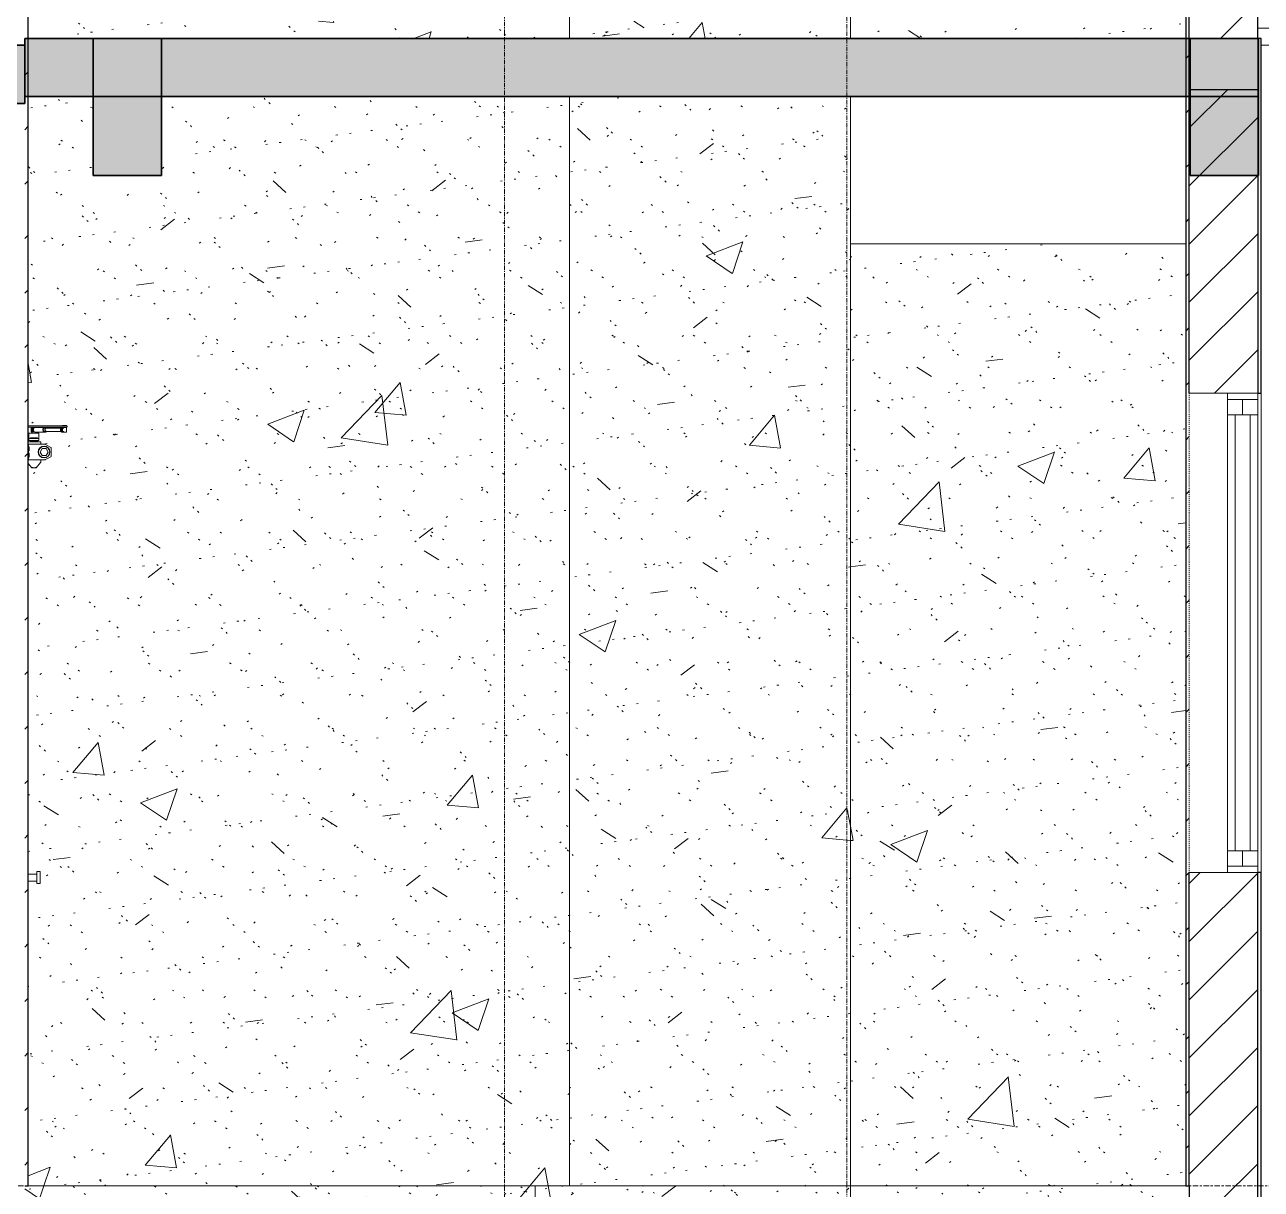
# Model space of a CAD drawing. Header units: millimetres. Extents: x 1240 to 198004, y -7796 to 35300.
# Drawn here: x 169364 to 172974, y 15790 to 19190 of the extents above; entities that cross this region are included whole.
import ezdxf

# ---------------------------------------------------------------- set-up
doc = ezdxf.new("R2010")
doc.units = ezdxf.units.MM
for name, pattern in [('1 NÉT CALL OUT', [6, 3, -3]), ('Centre', [31.75, 6.35, -4.7625, 15.875, -4.7625]), ('Grid Line', [22.225, 12.7, -3.175, 3.175, -3.175])]:
    doc.linetypes.add(name, pattern=pattern)
for name, color, linetype, lineweight in [('0-2', 50, 'Continuous', 5), ('A-DOOR', 31, 'Continuous', 9), ('A-FLOR', 192, 'Continuous', 9), ('A-FLOR-1', 10, 'Continuous', 35), ('A-FLOR-LEVL-2', 51, 'Centre', 9), ('A-FLOR-PATT-1', 7, 'Continuous', 9), ('A-GLAZ', 151, 'Continuous', 9), ('A-GLAZ-3', 7, '1 NÉT CALL OUT', 9), ('A-GLAZ-4', 55, '1 NÉT CALL OUT', 9), ('A-GLAZ-5', 151, 'Continuous', 18), ('A-WALL-1', 113, 'Continuous', 25), ('A-WALL-PATT-4', 111, 'Continuous', 9), ('I-WALL', 2, 'Continuous', 9), ('I-WALL-2', 2, 'Continuous', 25), ('S-BEAM-1', 12, 'Continuous', 5), ('S-BEAM-2', 10, 'Continuous', 35), ('S-BEAM-3', 7, 'Continuous', 9), ('S-GRID-1', 1, 'Grid Line', 9)]:
    doc.layers.add(name, color=color, linetype=linetype, lineweight=lineweight)
pattern_1 = [(45, (196301.1, 0), (-84.8528, 84.8528), [])]
pattern_2 = [(50, (196301.1, 0), (1093.104, -95.634), [114.3, -1257.3]), (355, (196301.1, 0), (-211.457, 1146.34), [91.44, -1005.84]), (100.451, (196392.2, -8), (881.656, 1050.7), [97.14, -1068.54]), (46.184, (196301.1, 304.8), (1626.475, -252.257), [171.45, -1885.95]), (96.636, (196436.6, 283.8), (1424.416, 1484.565), [145.71, -1602.81]), (351.184, (196301.1, 304.8), (1424.43, 1484.55), [137.16, -1508.76]), (21, (196453.5, 228.6), (909.686, -613.59), [114.3, -1257.3]), (326, (196453.5, 228.6), (370.812, 1105.13), [91.44, -1005.84]), (71.451, (196529.3, 177.5), (1280.503, 491.528), [97.14, -1068.54]), (37.5, (196301.1, 0), (18.5313, 507.3303), [50.292, -943.356, 50.292, -970.788, -1009.65]), (37.5, (196301.1, 0), (18.5313, 507.3303), [-2014.728, 50.292, -959.358]), (7.5, (196301.1, 0), (400.918, 601.084), [50.292, -531.876, 50.292, -920.496, -384.81]), (7.5, (196301.1, 0), (400.918, 601.084), [-1552.956, 50.292, -334.518]), (327.5, (195961.25, 0), (813.545, -34.3737), [50.292, -330.708, 50.292, -1138.428, -1577.34]), (327.5, (195961.25, 0), (813.545, -34.3737), [-1569.72, 50.292, -1527.048]), (317.5, (195808.85, 0), (888.775, 152.56), [50.292, -445.008, 50.292, -739.14, -1120.14]), (317.5, (195808.85, 0), (888.775, 152.56), [-1284.732, 50.292, -1069.848])]
pattern_3 = [(37.5, (196301.1, 0), (-4.79953, 146.8239), [5.029, -110.795, 5.029, -124.511, -123.825]), (37.5, (196301.1, 0), (-4.79953, 146.8239), [-245.364, 5.029, -118.796]), (7.5, (196301.1, 0), (134.8574, 215.0472), [5.029, -57.455, 5.029, -99.365, -40.005]), (7.5, (196301.1, 0), (134.8574, 215.0472), [-166.878, 5.029, -34.976]), (327.5, (196207.37, 0), (237.29776, 0.4316), [5.029, -33.071, 5.029, -132.131, -179.07]), (327.5, (196207.37, 0), (237.29776, 0.4316), [-175.26, 5.029, -174.041]), (317.5, (196207.37, 0), (229.067, 66.8792), [5.029, -14.021, 5.029, -84.887, -102.87]), (317.5, (196207.37, 0), (229.067, 66.8792), [-108.966, 5.029, -97.841])]
pattern_4 = [(45, (196301.1, 0), (-79.5495, 79.5495), [])]

# ---------------------------------------------------------------- blocks, each defined once
blk = doc.blocks.new('NCV_TKTC_KET CAU_rvt-2-TKCS_MẶT ĐỨNG NỘI KHU 2')
at = {"layer": 'A-FLOR-PATT-1'}
for points in [[(-26099.9, 18980), (-23335.3, 18980), (-23335.3, 19150), (-26936.9, 19150), (-26936.9, 18980), (-26739.6, 18980)], [(-26936.9, 18960), (-26936.9, 19130), (-45737.4, 19130), (-45737.4, 18960), (-27379.4, 18960)]]:
    blk.add_hatch(color=256, dxfattribs=at).paths.add_polyline_path(points)
at = {"layer": 'S-BEAM-1'}
for points in [[(-26737.4, 18750), (-26537.4, 18750), (-26537.4, 19150), (-26737.4, 19150), (-26737.4, 18956)], [(-23535.3, 18750), (-23335.3, 18750), (-23335.3, 19150), (-23535.3, 19150)]]:
    blk.add_hatch(color=256, dxfattribs=at).paths.add_polyline_path(points)
at = {"layer": 'A-FLOR-1'}
for p, q in [((-23335.3, 19150), (-26936.9, 19150)), ((-26936.9, 19150), (-26936.9, 18980)), ((-23335.3, 18980), (-23335.3, 19150)), ((-26936.9, 19130), (-45737.4, 19130)), ((-26936.9, 18960), (-26936.9, 19130)), ((-45737.4, 18960), (-26936.9, 18960)), ((-26936.9, 18980), (-23335.3, 18980))]:
    blk.add_line(p, q, dxfattribs=at)
at = {"layer": 'S-BEAM-2'}
for p, q in [((-26537.4, 19150), (-26737.4, 19150)), ((-26737.4, 19150), (-26737.4, 18750)), ((-26537.4, 18750), (-26537.4, 19150)), ((-23335.3, 19150), (-23535.3, 19150)), ((-23535.3, 19150), (-23535.3, 18750)), ((-23335.3, 18750), (-23335.3, 19150)), ((-26737.4, 18750), (-26537.4, 18750)), ((-23535.3, 18750), (-23335.3, 18750))]:
    blk.add_line(p, q, dxfattribs=at)
at = {"layer": 'S-BEAM-3'}
blk.add_line((-24526.9, 18550), (-23547.4, 18550), dxfattribs=at)
blk = doc.blocks.new('1_FAMILY RVT - W01-WxH 1400x6000-587637-TKCS_MẶT ĐỨNG NỘI KHU 2')
at = {"layer": 'A-GLAZ'}
for p, q in [((-23426.3, 9977.9), (-23426.3, 11250.9)), ((-23337.4, 11250.9), (-23337.4, 9977.9))]:
    blk.add_line(p, q, dxfattribs=at)
at = {"layer": 'A-GLAZ-4'}
for p, q in [((-23537.4, 11314.4), (-23537.4, 9914.4)), ((-23337.4, 9914.4), (-23337.4, 11314.4))]:
    blk.add_line(p, q, dxfattribs=at)
at = {"layer": 'A-GLAZ-5'}
for p, q in [((-23337.4, 11314.4), (-23537.4, 11314.4)), ((-23426.3, 11314.4), (-23426.3, 11250.9)), ((-23337.4, 11314.4), (-23337.4, 11250.9)), ((-23426.3, 11295.4), (-23337.4, 11295.4)), ((-23381.8, 11250.9), (-23381.8, 11295.4)), ((-23426.3, 11250.9), (-23337.4, 11250.9)), ((-23404, 11250.9), (-23404, 9977.9)), ((-23359.6, 11250.9), (-23359.6, 9977.9)), ((-23426.3, 9914.4), (-23426.3, 9977.9)), ((-23426.3, 9977.9), (-23337.4, 9977.9)), ((-23381.8, 9977.9), (-23381.8, 9933.5)), ((-23337.4, 9914.4), (-23337.4, 9977.9)), ((-23337.4, 9933.5), (-23426.3, 9933.5)), ((-23537.4, 9914.4), (-23337.4, 9914.4))]:
    blk.add_line(p, q, dxfattribs=at)
blk = doc.blocks.new('FD_01 - FD_01-1200x2200mm-V374-TKCS_MẶT ĐỨNG NỘI KHU 2')
at = {"layer": 'A-DOOR'}
for p, q in [((-26926.9, 11218.5), (-26901.6, 11218.5)), ((-26926.9, 11215.5), (-26901.6, 11215.5)), ((-26895.4, 11198), (-26925.4, 11198)), ((-26925.4, 11184.6), (-26925.4, 11192.9)), ((-26915.5, 11198), (-26921.3, 11198)), ((-26918.5, 11214), (-26918.5, 11201)), ((-26916.4, 11214.5), (-26918.4, 11214.5)), ((-26918.4, 11214.5), (-26916.4, 11214.5)), ((-26917.7, 11214), (-26914.3, 11214)), ((-26914.3, 11201), (-26917.7, 11201)), ((-26850.4, 11214.5), (-26916.4, 11214.5)), ((-26916, 11214), (-26916, 11198)), ((-26909, 11198), (-26916, 11198)), ((-26916, 11198), (-26915.8, 11198)), ((-26914.8, 11214), (-26914.8, 11197.7)), ((-26914.4, 11198), (-26914.8, 11198)), ((-26914.8, 11198), (-26909.3, 11198)), ((-26914.3, 11214), (-26912.4, 11214)), ((-26914.3, 11214), (-26914.3, 11201)), ((-26912.4, 11201), (-26914.3, 11201)), ((-26912.6, 11214), (-26913.9, 11214)), ((-26913.9, 11201), (-26912.6, 11201)), ((-26913.8, 11214), (-26912.6, 11214)), ((-26912.6, 11214), (-26912.6, 11201)), ((-26912.6, 11214), (-26908.6, 11214)), ((-26912.6, 11214), (-26912.6, 11201)), ((-26908.6, 11201), (-26912.6, 11201)), ((-26912.4, 11214), (-26910.4, 11214)), ((-26910.4, 11201), (-26912.4, 11201)), ((-26909.3, 11198), (-26906.1, 11198)), ((-26905, 11198), (-26909, 11198)), ((-26906.6, 11198), (-26905.7, 11198)), ((-26906.1, 11198), (-26906.6, 11198)), ((-26906.2, 11197.7), (-26906.2, 11200.7)), ((-26905.4, 11200.5), (-26877.3, 11200.5)), ((-26899.6, 11198), (-26905.4, 11198)), ((-26905.1, 11198), (-26905, 11198)), ((-26905, 11198), (-26905, 11200.7)), ((-26901.6, 11218.5), (-26900.4, 11218.5)), ((-26901.6, 11215.5), (-26900.4, 11215.5)), ((-26900.9, 11218.5), (-26901.5, 11218.5)), ((-26901.5, 11218.5), (-26900.9, 11218.5)), ((-26901.5, 11215.5), (-26900.9, 11215.5)), ((-26900.9, 11215.5), (-26901.5, 11215.5)), ((-26900.4, 11218.5), (-26874.8, 11218.5)), ((-26900.4, 11215.5), (-26874.8, 11215.5)), ((-26895.4, 11192.9), (-26895.4, 11184.6)), ((-26872.6, 11213.5), (-26877.3, 11213.5)), ((-26877.3, 11201.5), (-26872.6, 11201.5)), ((-26874.8, 11218.5), (-26873.8, 11218.5)), ((-26874.8, 11215.5), (-26873.8, 11215.5)), ((-26873.8, 11218.5), (-26823.2, 11218.5)), ((-26873.8, 11215.5), (-26823.2, 11215.5)), ((-26822.6, 11212.5), (-26872.6, 11212.5)), ((-26872.6, 11202.5), (-26822.6, 11202.5)), ((-26850.4, 11214.5), (-26848.4, 11214.5)), ((-26848.4, 11214.5), (-26850.4, 11214.5)), ((-26830.3, 11211.5), (-26828.4, 11211.5)), ((-26830.3, 11203.5), (-26830.3, 11211.5)), ((-26828.4, 11203.5), (-26830.3, 11203.5)), ((-26828.6, 11214.5), (-26827, 11214.5)), ((-26827, 11200.5), (-26828.6, 11200.5)), ((-26828.4, 11211.5), (-26828.1, 11211.5)), ((-26828.1, 11203.5), (-26828.4, 11203.5)), ((-26827.6, 11214.5), (-26827.6, 11200.5)), ((-26827, 11214.5), (-26827.6, 11214.5)), ((-26827.6, 11214.5), (-26819.4, 11214.5)), ((-26827.1, 11220.3), (-26827.1, 11218.5)), ((-26827.1, 11220.3), (-26815.1, 11220.3)), ((-26815.1, 11220.3), (-26827.1, 11220.3)), ((-26827, 11200.5), (-26827, 11214.5)), ((-26819.4, 11200.5), (-26827, 11200.5)), ((-26826.4, 11211.5), (-26826.4, 11209.5)), ((-26826.4, 11207.2), (-26826.4, 11204.8)), ((-26826.1, 11215.5), (-26826.1, 11214.5)), ((-26821.1, 11218.5), (-26823.6, 11218.5)), ((-26823.6, 11218.5), (-26821.1, 11218.5)), ((-26823.6, 11215.5), (-26821.1, 11215.5)), ((-26821.1, 11215.5), (-26823.6, 11215.5)), ((-26823.6, 11215.5), (-26821.1, 11215.5)), ((-26821.1, 11215.5), (-26823.6, 11215.5)), ((-26823.2, 11218.5), (-26821.6, 11218.5)), ((-26821.6, 11218.5), (-26823.2, 11218.5)), ((-26821.6, 11215.5), (-26823.2, 11215.5)), ((-26823.2, 11215.5), (-26821.6, 11215.5)), ((-26822.7, 11218.5), (-26821.1, 11218.5)), ((-26821.1, 11218.5), (-26822.7, 11218.5)), ((-26821.6, 11218.5), (-26813.9, 11218.5)), ((-26821.6, 11215.5), (-26813.9, 11215.5)), ((-26819.4, 11214.5), (-26815.2, 11214.5)), ((-26815.4, 11200.5), (-26819.4, 11200.5)), ((-26816.1, 11214.5), (-26816.1, 11215.5)), ((-26815.1, 11218.5), (-26815.1, 11220.3)), ((-26814.6, 11200.5), (-26814.6, 11214.5)), ((-26813.9, 11218.5), (-26813.9, 11218.5)), ((-26813.9, 11215.5), (-26813.9, 11215.5)), ((-26813.5, 11215.5), (-26813.5, 11218.5)), ((-26926.9, 11172), (-26904.9, 11172)), ((-26923.8, 11165), (-26926.9, 11165)), ((-26925.6, 11123), (-26925.6, 11162)), ((-26925.4, 11176), (-26925.4, 11182)), ((-26925.4, 11182), (-26910.4, 11182)), ((-26910.4, 11176), (-26925.4, 11176)), ((-26925.3, 11165), (-26924.3, 11165)), ((-26924.3, 11165), (-26921.3, 11165)), ((-26921.3, 11165), (-26877.1, 11165)), ((-26920, 11184), (-26917.3, 11184)), ((-26920, 11184), (-26920, 11182)), ((-26920, 11176), (-26920, 11174)), ((-26918.6, 11174), (-26920, 11174)), ((-26918.9, 11174), (-26918.9, 11172)), ((-26918.6, 11174), (-26918.9, 11174)), ((-26918.9, 11174), (-26916.3, 11174)), ((-26912.3, 11174), (-26918.6, 11174)), ((-26917.3, 11174), (-26918.6, 11174)), ((-26917.3, 11184), (-26907.2, 11184)), ((-26917.3, 11184), (-26917.3, 11182)), ((-26917.3, 11176), (-26917.3, 11174)), ((-26912.3, 11174), (-26917.3, 11174)), ((-26916.3, 11174), (-26912.3, 11174)), ((-26912.3, 11174), (-26907.6, 11174)), ((-26907.6, 11174), (-26912.3, 11174)), ((-26907.2, 11174), (-26912.3, 11174)), ((-26910.4, 11182), (-26895.4, 11182)), ((-26895.4, 11176), (-26910.4, 11176)), ((-26907.6, 11174), (-26903.6, 11174)), ((-26903.6, 11174), (-26907.6, 11174)), ((-26907.2, 11184), (-26899.9, 11184)), ((-26907.2, 11184), (-26907.2, 11182)), ((-26907.2, 11176), (-26907.2, 11174)), ((-26903.6, 11174), (-26907.2, 11174)), ((-26904.9, 11172), (-26890.4, 11172)), ((-26899.9, 11174), (-26903.6, 11174)), ((-26902.1, 11174), (-26901.2, 11174)), ((-26900.9, 11174), (-26902.1, 11174)), ((-26901.2, 11174), (-26900.9, 11174)), ((-26900.9, 11172), (-26900.9, 11174)), ((-26899.9, 11184), (-26899.9, 11182)), ((-26899.9, 11176), (-26899.9, 11174)), ((-26895.4, 11182), (-26895.4, 11176)), ((-26890.4, 11172), (-26891.1, 11172)), ((-26890.4, 11165), (-26890.4, 11172)), ((-26876.1, 11164.7), (-26860.6, 11156.1)), ((-26859.6, 11154.3), (-26859.6, 11130.7)), ((-26926.8, 11120), (-26923.7, 11120)), ((-26924.3, 11120), (-26925.3, 11120)), ((-26921.3, 11120), (-26924.3, 11120)), ((-26877.1, 11120), (-26921.3, 11120)), ((-26892.1, 11142.5), (-26886.4, 11152.5)), ((-26886.4, 11132.5), (-26892.1, 11142.5)), ((-26890.4, 11112.4), (-26890.4, 11120)), ((-26886.4, 11152.5), (-26874.8, 11152.5)), ((-26874.8, 11132.5), (-26886.4, 11132.5)), ((-26860.6, 11128.9), (-26876.1, 11120.3)), ((-26874.8, 11152.5), (-26869, 11142.5)), ((-26869, 11142.5), (-26874.8, 11132.5)), ((-26926.9, 11109), (-26916.2, 11096.3)), ((-26915.5, 11097), (-26913.6, 11097)), ((-26913.6, 11097), (-26915.5, 11097)), ((-26906.4, 11096), (-26913.4, 11096)), ((-26913.4, 11096), (-26906.4, 11096)), ((-26906.3, 11097), (-26904.4, 11097)), ((-26904.4, 11097), (-26906.3, 11097)), ((-26903.7, 11096.3), (-26890.7, 11111.7)), ((-26901.9, 9910), (-26926.9, 9910)), ((-26891.9, 9917.5), (-26901.9, 9917.5)), ((-26901.9, 9900), (-26901.9, 9917.5)), ((-26901.9, 9917.5), (-26891.9, 9917.5)), ((-26901.9, 9882.5), (-26901.9, 9900)), ((-26891.9, 9917.5), (-26891.9, 9900)), ((-26891.9, 9900), (-26891.9, 9882.5)), ((-26926.9, 9890), (-26901.9, 9890)), ((-26901.9, 9882.5), (-26891.9, 9882.5)), ((-26901.9, 9882.5), (-26891.9, 9882.5))]:
    blk.add_line(p, q, dxfattribs=at)
at = {"layer": 'A-DOOR', "flags": 128}
for points in [[(-26832.9, 11207.5), (-26832.8, 11208.3), (-26832.6, 11209), (-26832.2, 11209.7), (-26831.7, 11210.4), (-26831, 11211), (-26830.3, 11211.5)], [(-26830.3, 11203.5), (-26831, 11204), (-26831.7, 11204.6), (-26832.2, 11205.3), (-26832.6, 11206), (-26832.8, 11206.7), (-26832.9, 11207.5)], [(-26925.3, 11165), (-26925.4, 11164.9), (-26925.4, 11164.7), (-26925.5, 11164.3), (-26925.5, 11163.9), (-26925.6, 11163.3), (-26925.6, 11162.7), (-26925.6, 11162)], [(-26925.6, 11162), (-26925.6, 11162.7), (-26925.6, 11163.3), (-26925.5, 11163.9), (-26925.5, 11164.3), (-26925.4, 11164.7), (-26925.4, 11164.9)], [(-26925.4, 11120.1), (-26925.4, 11120.3), (-26925.5, 11120.7), (-26925.5, 11121.1), (-26925.6, 11121.7), (-26925.6, 11122.3), (-26925.6, 11123)], [(-26925.6, 11123), (-26925.6, 11122.3), (-26925.6, 11121.7), (-26925.5, 11121.1), (-26925.5, 11120.7), (-26925.4, 11120.3), (-26925.4, 11120.1), (-26925.3, 11120)], [(-26915.5, 11096), (-26915.5, 11096), (-26915.6, 11096), (-26915.6, 11096), (-26915.7, 11096), (-26915.7, 11096), (-26915.7, 11096), (-26915.8, 11096), (-26915.8, 11096), (-26915.8, 11096.1), (-26915.9, 11096.1), (-26915.9, 11096.1), (-26915.9, 11096.1), (-26916, 11096.1), (-26916, 11096.1), (-26916, 11096.2), (-26916.1, 11096.2), (-26916.1, 11096.2), (-26916.1, 11096.2), (-26916.1, 11096.3), (-26916.2, 11096.3), (-26916.2, 11096.3), (-26916.2, 11096.3)], [(-26904.4, 11096), (-26904.4, 11096), (-26904.4, 11096), (-26904.4, 11096), (-26904.4, 11096), (-26904.5, 11096), (-26904.5, 11096), (-26904.6, 11096), (-26904.6, 11096), (-26904.7, 11096), (-26904.8, 11096), (-26904.9, 11096), (-26905, 11096), (-26905.1, 11096), (-26905.2, 11096), (-26905.3, 11096), (-26905.5, 11096), (-26905.6, 11096), (-26905.7, 11096), (-26905.9, 11096), (-26906.1, 11096), (-26906.2, 11096), (-26906.4, 11096), (-26906.6, 11096), (-26906.7, 11096), (-26906.9, 11096), (-26907.1, 11096), (-26907.3, 11096), (-26907.5, 11096), (-26907.7, 11096), (-26907.9, 11096), (-26908.1, 11096), (-26908.3, 11096), (-26908.6, 11096), (-26908.8, 11096), (-26909, 11096), (-26909.2, 11096), (-26909.4, 11096), (-26909.7, 11096), (-26909.9, 11096), (-26910.1, 11096), (-26910.3, 11096), (-26910.5, 11096), (-26910.8, 11096), (-26911, 11096), (-26911.2, 11096), (-26911.4, 11096), (-26911.6, 11096), (-26911.8, 11096), (-26912.1, 11096), (-26912.3, 11096), (-26912.5, 11096), (-26912.7, 11096), (-26912.8, 11096), (-26913, 11096), (-26913.2, 11096), (-26913.4, 11096), (-26913.6, 11096), (-26913.7, 11096), (-26913.9, 11096), (-26914, 11096), (-26914.2, 11096), (-26914.3, 11096), (-26914.5, 11096), (-26914.6, 11096), (-26914.7, 11096), (-26914.8, 11096), (-26914.9, 11096), (-26915, 11096), (-26915.1, 11096), (-26915.2, 11096), (-26915.3, 11096), (-26915.3, 11096), (-26915.4, 11096), (-26915.4, 11096), (-26915.5, 11096), (-26915.5, 11096), (-26915.5, 11096), (-26915.5, 11096)], [(-26915.5, 11096), (-26915.5, 11096), (-26915.5, 11096), (-26915.5, 11096), (-26915.4, 11096), (-26915.4, 11096), (-26915.4, 11096), (-26915.3, 11096), (-26915.2, 11096), (-26915.2, 11096), (-26915.1, 11096), (-26915, 11096), (-26914.9, 11096), (-26914.8, 11096), (-26914.7, 11096), (-26914.5, 11096), (-26914.4, 11096), (-26914.3, 11096), (-26914.1, 11096), (-26914, 11096), (-26913.8, 11096), (-26913.7, 11096), (-26913.5, 11096), (-26913.3, 11096), (-26913.1, 11096), (-26912.9, 11096), (-26912.8, 11096), (-26912.6, 11096), (-26912.4, 11096), (-26912.2, 11096), (-26912, 11096), (-26911.7, 11096), (-26911.5, 11096), (-26911.3, 11096), (-26911.1, 11096), (-26910.9, 11096), (-26910.7, 11096), (-26910.4, 11096), (-26910.2, 11096), (-26910, 11096), (-26909.8, 11096), (-26909.6, 11096), (-26909.3, 11096), (-26909.1, 11096), (-26908.9, 11096), (-26908.7, 11096), (-26908.5, 11096), (-26908.2, 11096), (-26908, 11096), (-26907.8, 11096), (-26907.6, 11096), (-26907.4, 11096), (-26907.2, 11096), (-26907, 11096), (-26906.8, 11096), (-26906.7, 11096), (-26906.5, 11096), (-26906.3, 11096), (-26906.1, 11096), (-26906, 11096), (-26905.8, 11096), (-26905.7, 11096), (-26905.5, 11096), (-26905.4, 11096), (-26905.3, 11096), (-26905.2, 11096), (-26905, 11096), (-26904.9, 11096), (-26904.8, 11096), (-26904.8, 11096), (-26904.7, 11096), (-26904.6, 11096), (-26904.6, 11096), (-26904.5, 11096), (-26904.5, 11096), (-26904.4, 11096), (-26904.4, 11096), (-26904.4, 11096), (-26904.4, 11096)], [(-26903.7, 11096.3), (-26903.7, 11096.3), (-26903.7, 11096.3), (-26903.7, 11096.2), (-26903.8, 11096.2), (-26903.8, 11096.2), (-26903.8, 11096.2), (-26903.9, 11096.2), (-26903.9, 11096.1), (-26903.9, 11096.1), (-26903.9, 11096.1), (-26904, 11096.1), (-26904, 11096.1), (-26904, 11096.1), (-26904.1, 11096), (-26904.1, 11096), (-26904.2, 11096), (-26904.2, 11096), (-26904.2, 11096), (-26904.3, 11096), (-26904.3, 11096), (-26904.3, 11096), (-26904.4, 11096)], [(-26890.4, 11112.4), (-26890.4, 11112.4), (-26890.4, 11112.3), (-26890.4, 11112.3), (-26890.5, 11112.2), (-26890.5, 11112.2), (-26890.5, 11112.1), (-26890.5, 11112.1), (-26890.5, 11112.1), (-26890.5, 11112), (-26890.5, 11112), (-26890.5, 11111.9), (-26890.6, 11111.9), (-26890.6, 11111.9), (-26890.6, 11111.8), (-26890.6, 11111.8), (-26890.7, 11111.7), (-26890.7, 11111.7), (-26890.7, 11111.7)]]:
    blk.add_lwpolyline(points, dxfattribs=at)
at = {"layer": 'A-DOOR'}
for centre, radius, start, end in [((-26880.6, 11142.5), 17, 0, 180), ((-26880.6, 11142.5), 16.5, 0, 180), ((-26880.6, 11142.5), 17, 105, 120), ((-26877.1, 11163), 2, 60.8025, 90), ((-26861.6, 11154.3), 2, 0, 60.8025), ((-26880.6, 11142.5), 17, 180, 0), ((-26880.6, 11142.5), 16.5, 180, 0), ((-26880.6, 11142.5), 17, 240, 255), ((-26877.1, 11122), 2, 270, 299.1975), ((-26861.6, 11130.7), 2, 299.1975, 0)]:
    blk.add_arc(centre, radius, start, end, dxfattribs=at)
for centre, major_axis, ratio, start_param, end_param in [((-26925.4, 11186), (0, 12), 0.000349, 5.323254, 6.283185), ((-26912.7, 11207.5), (0, 2.5), 0.259156, 4.712389, 7.853982), ((-26912.7, 11207.5), (0, 2.5), 0.259156, 1.570796, 4.712389), ((-26912.9, 11207.5), (0, 6.79), 0.259156, 5.224283, 5.992125), ((-26912.9, 11207.5), (0, 6.79), 0.259156, 3.432653, 4.200495), ((-26910.9, 11207.5), (0, 6.79), 0.259156, 5.736177, 5.992125), ((-26910.9, 11207.5), (0, 6.79), 0.259156, 3.432653, 3.688601), ((-26905.4, 11207.5), (0, 7), 0.965835, 6.029595, 6.790365), ((-26905.4, 11207.5), (0, 7), 0.965835, 2.634413, 3.395183), ((-26895.4, 11186), (0, 12), 0.000349, 5.323254, 6.283185), ((-26877.3, 11207.5), (0, 7), 0.965835, 0.261799, 1.570796), ((-26877.3, 11207.5), (0, 7), 0.965835, 1.570796, 3.926991), ((-26877.3, 11207.5), (0, 6), 0.965835, 5.759587, 7.853982), ((-26877.3, 11207.5), (0, 6), 0.965835, 1.570796, 3.665191), ((-26872.6, 11207.5), (0, 6), 0.965835, 5.759587, 7.853982), ((-26872.6, 11207.5), (0, 6), 0.965835, 1.570796, 3.665191), ((-26872.6, 11207.5), (0, 5), 0.965835, 6.021386, 7.853982), ((-26872.6, 11207.5), (0, 5), 0.965835, 1.570796, 3.403392), ((-26877.3, 11207.5), (0, 7), 0.965835, 5.497787, 6.021386), ((-26828.6, 11207.5), (0, 7), 0.259156, 0, 1.570796), ((-26828.6, 11207.5), (0, 7), 0.259156, 1.570796, 3.141593), ((-26829.1, 11207.5), (0, 2.5), 0.259156, 4.712389, 7.853982), ((-26829.1, 11207.5), (0, 2.5), 0.259156, 1.570796, 4.712389), ((-26823.5, 11207.5), (0, 5), 0.965835, 0.65038, 0.880484), ((-26823.5, 11207.5), (0, 5), 0.965835, 2.261108, 2.491212), ((-26826.6, 11207.5), (0, 7), 0.259156, 0, 0.261799), ((-26826.6, 11207.5), (0, 7), 0.259156, 2.879793, 3.141593), ((-26827.2, 11207.5), (0, 2.5), 0.259156, 5.759587, 6.021386), ((-26827.2, 11207.5), (0, 2.5), 0.259156, 5.759587, 6.021386), ((-26827.2, 11207.5), (0, 2.5), 0.259156, 3.403392, 4.45059), ((-26827.2, 11207.5), (0, 2.5), 0.259156, 3.403392, 4.45059), ((-26925.4, 11188), (0, 6), 0.000349, 2.181662, 3.141593), ((-26895.4, 11188), (0, 6), 0.000349, 2.181662, 3.141593)]:
    blk.add_ellipse(centre, major_axis=major_axis, ratio=ratio, start_param=start_param, end_param=end_param, dxfattribs=at)
for points, knots in [([(-26908.6, 11213.6), (-26908.8, 11213.5), (-26909.2, 11213.2), (-26909.6, 11212.8), (-26909.9, 11212.5), (-26910.1, 11212.3), (-26910.3, 11212), (-26910.4, 11211.8), (-26910.5, 11211.7), (-26910.6, 11211.5), (-26910.7, 11211.3), (-26910.8, 11211.1), (-26911, 11210.8), (-26911, 11210.6), (-26911.1, 11210.4), (-26911.2, 11210.3), (-26911.2, 11210), (-26911.3, 11209.8), (-26911.4, 11209.4), (-26911.5, 11209), (-26911.5, 11208.7), (-26911.6, 11208.2), (-26911.6, 11207.8), (-26911.6, 11207.5)], [0, 0, 0, 0, 0.1, 0.2, 0.25, 0.3, 0.35, 0.375, 0.4, 0.425, 0.45, 0.5, 0.55, 0.575, 0.6, 0.625, 0.65, 0.7, 0.75, 0.8, 0.85, 0.9, 1, 1, 1, 1]), ([(-26911.6, 11207.5), (-26911.6, 11207.2), (-26911.6, 11206.8), (-26911.5, 11206.3), (-26911.5, 11206), (-26911.4, 11205.6), (-26911.3, 11205.2), (-26911.2, 11205), (-26911.2, 11204.7), (-26911.1, 11204.6), (-26911, 11204.4), (-26911, 11204.2), (-26910.8, 11203.9), (-26910.7, 11203.7), (-26910.6, 11203.5), (-26910.5, 11203.3), (-26910.4, 11203.2), (-26910.3, 11203), (-26910.1, 11202.7), (-26909.9, 11202.5), (-26909.6, 11202.2), (-26909.2, 11201.8), (-26908.8, 11201.5), (-26908.6, 11201.4)], [0, 0, 0, 0, 0.1, 0.15, 0.2, 0.25, 0.3, 0.35, 0.375, 0.4, 0.425, 0.45, 0.5, 0.55, 0.575, 0.6, 0.625, 0.65, 0.7, 0.75, 0.8, 0.9, 1, 1, 1, 1]), ([(-26924.3, 11154.9), (-26924.3, 11156), (-26924.4, 11157.3), (-26924.6, 11158.4), (-26924.8, 11158.7), (-26924.9, 11158.5), (-26925.1, 11157.9), (-26925.2, 11156.9), (-26925.3, 11155.5), (-26925.4, 11153.8), (-26925.4, 11152.6), (-26925.4, 11152)], [0, 0, 0, 0, 0.2, 0.3, 0.4, 0.5, 0.6, 0.7, 0.8, 0.9, 1, 1, 1, 1]), ([(-26925.4, 11152), (-26925.4, 11153.2), (-26925.3, 11155), (-26925.2, 11156.9), (-26925.1, 11157.9), (-26924.9, 11158.5), (-26924.8, 11158.7), (-26924.6, 11158.4), (-26924.5, 11157.6), (-26924.3, 11156.4), (-26924.3, 11155.4), (-26924.3, 11154.9)], [0, 0, 0, 0, 0.2, 0.3, 0.4, 0.5, 0.6, 0.7, 0.8, 0.9, 1, 1, 1, 1]), ([(-26925.4, 11152), (-26925.4, 11150.8), (-26925.3, 11149), (-26925.2, 11147.1), (-26925.1, 11146.1), (-26924.9, 11145.5), (-26924.8, 11145.3), (-26924.6, 11145.6), (-26924.5, 11146.4), (-26924.3, 11147.6), (-26924.3, 11148.6), (-26924.3, 11149.1)], [0, 0, 0, 0, 0.2, 0.3, 0.4, 0.5, 0.6, 0.7, 0.8, 0.9, 1, 1, 1, 1]), ([(-26924.3, 11149.1), (-26924.3, 11148), (-26924.4, 11146.7), (-26924.6, 11145.6), (-26924.8, 11145.3), (-26924.9, 11145.5), (-26925.1, 11146.1), (-26925.2, 11147.1), (-26925.3, 11148.5), (-26925.4, 11150.2), (-26925.4, 11151.4), (-26925.4, 11152)], [0, 0, 0, 0, 0.2, 0.3, 0.4, 0.5, 0.6, 0.7, 0.8, 0.9, 1, 1, 1, 1]), ([(-26924.3, 11135.9), (-26924.3, 11137), (-26924.4, 11138.3), (-26924.6, 11139.4), (-26924.8, 11139.7), (-26924.9, 11139.5), (-26925.1, 11138.9), (-26925.2, 11137.9), (-26925.3, 11136.5), (-26925.4, 11134.8), (-26925.4, 11133.6), (-26925.4, 11133)], [0, 0, 0, 0, 0.2, 0.3, 0.4, 0.5, 0.6, 0.7, 0.8, 0.9, 1, 1, 1, 1]), ([(-26925.4, 11133), (-26925.4, 11134.2), (-26925.3, 11136), (-26925.2, 11137.9), (-26925.1, 11138.9), (-26924.9, 11139.5), (-26924.8, 11139.7), (-26924.6, 11139.4), (-26924.5, 11138.6), (-26924.3, 11137.4), (-26924.3, 11136.4), (-26924.3, 11135.9)], [0, 0, 0, 0, 0.2, 0.3, 0.4, 0.5, 0.6, 0.7, 0.8, 0.9, 1, 1, 1, 1]), ([(-26925.4, 11133), (-26925.4, 11131.8), (-26925.3, 11130), (-26925.2, 11128.1), (-26925.1, 11127.1), (-26924.9, 11126.5), (-26924.8, 11126.3), (-26924.6, 11126.6), (-26924.5, 11127.4), (-26924.3, 11128.6), (-26924.3, 11129.6), (-26924.3, 11130.1)], [0, 0, 0, 0, 0.2, 0.3, 0.4, 0.5, 0.6, 0.7, 0.8, 0.9, 1, 1, 1, 1]), ([(-26924.3, 11130.1), (-26924.3, 11129), (-26924.4, 11127.7), (-26924.6, 11126.6), (-26924.8, 11126.3), (-26924.9, 11126.5), (-26925.1, 11127.1), (-26925.2, 11128.1), (-26925.3, 11129.5), (-26925.4, 11131.2), (-26925.4, 11132.4), (-26925.4, 11133)], [0, 0, 0, 0, 0.2, 0.3, 0.4, 0.5, 0.6, 0.7, 0.8, 0.9, 1, 1, 1, 1])]:
    blk.add_open_spline(points, degree=3, knots=knots, dxfattribs=at)
for points in [[(-26924.2, 11153.5), (-26924.2, 11154), (-26924.2, 11154.4), (-26924.3, 11154.9)], [(-26924.3, 11154.9), (-26924.2, 11154.4), (-26924.2, 11153.5), (-26924.1, 11152.5), (-26924.1, 11152)], [(-26924.1, 11152), (-26924.1, 11151.5), (-26924.2, 11150.5), (-26924.2, 11149.6), (-26924.3, 11149.1)], [(-26924.3, 11149.1), (-26924.2, 11149.6), (-26924.2, 11150), (-26924.2, 11150.5)], [(-26924.2, 11134.5), (-26924.2, 11135), (-26924.2, 11135.4), (-26924.3, 11135.9)], [(-26924.3, 11135.9), (-26924.2, 11135.4), (-26924.2, 11134.5), (-26924.1, 11133.5), (-26924.1, 11133)], [(-26924.1, 11133), (-26924.1, 11132.5), (-26924.2, 11131.5), (-26924.2, 11130.6), (-26924.3, 11130.1)], [(-26924.3, 11130.1), (-26924.2, 11130.6), (-26924.2, 11131), (-26924.2, 11131.5)]]:
    blk.add_open_spline(points, degree=3, dxfattribs=at)

msp = doc.modelspace()

# ---------------------------------------------------------------- hatches: boundary and pattern name
at = {"layer": 'A-WALL-PATT-4'}
h = msp.add_hatch(dxfattribs=at)
h.set_pattern_fill('FP_35', color=256, style=0, pattern_type=2)
h.set_pattern_definition(pattern_1)
h.paths.add_polyline_path([(172763.7, 19150), (172963.7, 19150), (172963.7, 20114.4), (172763.7, 20114.4)])
h.paths.add_polyline_path([(172963.7, 21514.4), (172963.7, 22400), (172763.7, 22400), (172763.7, 21514.4)])
h = msp.add_hatch(dxfattribs=at)
h.set_pattern_fill('FP_53', color=256, style=0, pattern_type=2)
h.set_pattern_definition(pattern_4)
h.paths.add_polyline_path([(169374.2, 15800), (169374.2, 19200), (169364.2, 19200), (169364.2, 15800)])
h = msp.add_hatch(dxfattribs=at)
h.set_pattern_fill('FP_38', color=256, style=0, pattern_type=2)
h.set_pattern_definition(pattern_2)
h.paths.add_polyline_path([(169424, 17920), (169418.6, 17925.7), (169424.9, 17926), (169424.3, 17921.8)])
h.paths.add_polyline_path([(169374.2, 15800), (170954.2, 15800), (170954.2, 18980), (169763.7, 18980), (169763.7, 18750), (169563.7, 18750), (169563.7, 18980), (169374.2, 18980), (169374.2, 18018.5), (169477.9, 18018.5), (169476.9, 18015.5), (169374.2, 18014), (169375.7, 17972), (169410, 17972), (169410, 17965), (169422.3, 17963.9), (169406.2, 17951.6), (169404, 17946.3), (169404.2, 17937.9), (169409, 17930.1), (169420.5, 17920), (169410, 17920), (169408.5, 17912.2), (169410, 17911.7), (169409, 17910), (169395.9, 17897), (169384.4, 17898.6), (169374.2, 17909), (169374.2, 16709.7), (169399.2, 16709.7), (169399.2, 16716.9), (169409.2, 16716.9), (169409.2, 16683.1), (169399.2, 16683.1), (169399.2, 16690.3), (169374.2, 16690.3), (169374.2, 16121.4)])
h.paths.add_polyline_path([(169374.2, 17920), (169378.4, 17920), (169377, 17946.9), (169377, 17965), (169374.2, 17963.9), (169374.2, 17923)])
h.paths.add_polyline_path([(169424.9, 17958.9), (169416.8, 17959.5), (169424.3, 17963.2), (169424.9, 17959)])
h.paths.add_polyline_path([(169425, 17920.3), (169426.3, 17926.6), (169432.8, 17930.8), (169437, 17938.7), (169436.8, 17947.1), (169432.1, 17954.9), (169424.9, 17960.1), (169426.5, 17963.9), (169441.5, 17954.3), (169440.5, 17928.9), (169426.3, 17921)])
h.paths.add_polyline_path([(169420.5, 17926), (169412, 17928.4), (169405.8, 17935.3), (169404.1, 17943.1), (169406.4, 17951), (169413.3, 17957.2), (169421.1, 17958.9), (169429.7, 17956.1), (169435.2, 17949.7), (169436.9, 17941.9), (169434.6, 17934), (169427.7, 17927.8), (169421.1, 17926.1)])
h.paths.add_polyline_path([(169388.8, 17974), (169379.8, 17976), (169375.7, 17976), (169377.3, 17982), (169375.7, 17982), (169375.7, 17997.7), (169386.9, 17998), (169385.2, 18001), (169383.9, 18001), (169385.5, 18014), (169419, 18012.4), (169417.1, 18007.5), (169419.4, 18002.2), (169419, 18000.7), (169405.7, 18000.7), (169405, 17982.2), (169405.7, 17982), (169405, 17976), (169399.2, 17974.9), (169396.2, 17974.7), (169393.6, 17975.9), (169389.4, 17974.2)])
h.paths.add_polyline_path([(169401.5, 17997.7), (169405.7, 17997.7), (169405.7, 18000.7), (169396, 18000), (169396.1, 17997.7)])
h.paths.add_polyline_path([(169470.8, 18003.5), (169425, 18004.1), (169423.7, 18008.3), (169425.6, 18011.5), (169427.3, 18012.3), (169469.1, 18010), (169468.3, 18006.7), (169470.2, 18004)])
h.paths.add_polyline_path([(169485.2, 18000.5), (169474.6, 18000.5), (169473.3, 18004), (169472.6, 18003.5), (169470.8, 18004.6), (169470.8, 18011.5), (169472.7, 18011), (169474.1, 18009), (169474.9, 18009.6), (169476.1, 18014.5), (169485.5, 18014.5), (169485.3, 18004)])
h.paths.add_polyline_path([(169481.9, 18015.5), (169479.5, 18015.5), (169479.5, 18018.5), (169487.2, 18018.5), (169485.5, 18015.5), (169483, 18015.5)])
h.paths.add_polyline_path([(169399.5, 18015.5), (169400.7, 18015.5), (169399.5, 18017.5)])
h.paths.add_polyline_path([(169426.3, 18015.5), (169427.3, 18015.5), (169426.3, 18017.5)])
h.paths.add_polyline_path([(170201.2, 19150), (170954.2, 19150), (170954.2, 19200), (169374.2, 19200), (169374.2, 19150), (169763.7, 19150)])
h = msp.add_hatch(dxfattribs=at)
h.set_pattern_fill('FP_39', color=256, style=0, pattern_type=2)
h.set_pattern_definition(pattern_3)
h.paths.add_polyline_path([(169424, 17920), (169418.6, 17925.7), (169424.9, 17926), (169424.3, 17921.8)])
h.paths.add_polyline_path([(169374.2, 15800), (170954.2, 15800), (170954.2, 18980), (169763.7, 18980), (169763.7, 18750), (169563.7, 18750), (169563.7, 18980), (169374.2, 18980), (169374.2, 18018.5), (169477.9, 18018.5), (169476.9, 18015.5), (169374.2, 18014), (169375.7, 17972), (169410, 17972), (169410, 17965), (169422.3, 17963.9), (169406.2, 17951.6), (169404, 17946.3), (169404.2, 17937.9), (169409, 17930.1), (169420.5, 17920), (169410, 17920), (169408.5, 17912.2), (169410, 17911.7), (169409, 17910), (169395.9, 17897), (169384.4, 17898.6), (169374.2, 17909), (169374.2, 16709.7), (169399.2, 16709.7), (169399.2, 16716.9), (169409.2, 16716.9), (169409.2, 16683.1), (169399.2, 16683.1), (169399.2, 16690.3), (169374.2, 16690.3), (169374.2, 16121.4)])
h.paths.add_polyline_path([(169374.2, 17920), (169378.4, 17920), (169377, 17946.9), (169377, 17965), (169374.2, 17963.9), (169374.2, 17923)])
h.paths.add_polyline_path([(169424.9, 17958.9), (169416.8, 17959.5), (169424.3, 17963.2), (169424.9, 17959)])
h.paths.add_polyline_path([(169425, 17920.3), (169426.3, 17926.6), (169432.8, 17930.8), (169437, 17938.7), (169436.8, 17947.1), (169432.1, 17954.9), (169424.9, 17960.1), (169426.5, 17963.9), (169441.5, 17954.3), (169440.5, 17928.9), (169426.3, 17921)])
h.paths.add_polyline_path([(169420.5, 17926), (169412, 17928.4), (169405.8, 17935.3), (169404.1, 17943.1), (169406.4, 17951), (169413.3, 17957.2), (169421.1, 17958.9), (169429.7, 17956.1), (169435.2, 17949.7), (169436.9, 17941.9), (169434.6, 17934), (169427.7, 17927.8), (169421.1, 17926.1)])
h.paths.add_polyline_path([(169388.8, 17974), (169379.8, 17976), (169375.7, 17976), (169377.3, 17982), (169375.7, 17982), (169375.7, 17997.7), (169386.9, 17998), (169385.2, 18001), (169383.9, 18001), (169385.5, 18014), (169419, 18012.4), (169417.1, 18007.5), (169419.4, 18002.2), (169419, 18000.7), (169405.7, 18000.7), (169405, 17982.2), (169405.7, 17982), (169405, 17976), (169399.2, 17974.9), (169396.2, 17974.7), (169393.6, 17975.9), (169389.4, 17974.2)])
h.paths.add_polyline_path([(169401.5, 17997.7), (169405.7, 17997.7), (169405.7, 18000.7), (169396, 18000), (169396.1, 17997.7)])
h.paths.add_polyline_path([(169470.8, 18003.5), (169425, 18004.1), (169423.7, 18008.3), (169425.6, 18011.5), (169427.3, 18012.3), (169469.1, 18010), (169468.3, 18006.7), (169470.2, 18004)])
h.paths.add_polyline_path([(169485.2, 18000.5), (169474.6, 18000.5), (169473.3, 18004), (169472.6, 18003.5), (169470.8, 18004.6), (169470.8, 18011.5), (169472.7, 18011), (169474.1, 18009), (169474.9, 18009.6), (169476.1, 18014.5), (169485.5, 18014.5), (169485.3, 18004)])
h.paths.add_polyline_path([(169481.9, 18015.5), (169479.5, 18015.5), (169479.5, 18018.5), (169487.2, 18018.5), (169485.5, 18015.5), (169483, 18015.5)])
h.paths.add_polyline_path([(169399.5, 18015.5), (169400.7, 18015.5), (169399.5, 18017.5)])
h.paths.add_polyline_path([(169426.3, 18015.5), (169427.3, 18015.5), (169426.3, 18017.5)])
h.paths.add_polyline_path([(170201.2, 19150), (170954.2, 19150), (170954.2, 19200), (169374.2, 19200), (169374.2, 19150), (169763.7, 19150)])
h = msp.add_hatch(dxfattribs=at)
h.set_pattern_fill('FP_39', color=256, style=0, pattern_type=2)
h.set_pattern_definition(pattern_3)
h.paths.add_polyline_path([(170954.2, 15800), (170964.2, 15800), (170964.2, 18980), (170954.2, 18980), (170954.2, 16688.3)])
h.paths.add_polyline_path([(170954.2, 19150), (170964.2, 19150), (170964.2, 19200), (170954.2, 19200)])
h = msp.add_hatch(dxfattribs=at)
h.set_pattern_fill('FP_38', color=256, style=0, pattern_type=2)
h.set_pattern_definition(pattern_2)
h.paths.add_polyline_path([(170964.2, 15800), (171764.2, 15800), (171764.2, 18980), (170964.2, 18980), (170964.2, 16688.3)])
h.paths.add_polyline_path([(170964.2, 19150), (171764.2, 19150), (171764.2, 19200), (170964.2, 19200)])
h = msp.add_hatch(dxfattribs=at)
h.set_pattern_fill('FP_39', color=256, style=0, pattern_type=2)
h.set_pattern_definition(pattern_3)
h.paths.add_polyline_path([(170964.2, 15800), (171764.2, 15800), (171764.2, 18980), (170964.2, 18980), (170964.2, 16688.3)])
h.paths.add_polyline_path([(170964.2, 19150), (171764.2, 19150), (171764.2, 19200), (170964.2, 19200)])
h = msp.add_hatch(dxfattribs=at)
h.set_pattern_fill('FP_38', color=256, style=0, pattern_type=2)
h.set_pattern_definition(pattern_2)
h.paths.add_polyline_path([(171764.2, 15800), (171774.2, 15800), (171774.2, 18980), (171764.2, 18980), (171764.2, 16688.3)])
h.paths.add_polyline_path([(171764.2, 19150), (171774.2, 19150), (171774.2, 19200), (171764.2, 19200)])
h = msp.add_hatch(dxfattribs=at)
h.set_pattern_fill('FP_39', color=256, style=0, pattern_type=2)
h.set_pattern_definition(pattern_3)
h.paths.add_polyline_path([(171764.2, 15800), (171774.2, 15800), (171774.2, 18980), (171764.2, 18980), (171764.2, 16688.3)])
h.paths.add_polyline_path([(171764.2, 19150), (171774.2, 19150), (171774.2, 19200), (171764.2, 19200)])
h = msp.add_hatch(dxfattribs=at)
h.set_pattern_fill('FP_38', color=256, style=0, pattern_type=2)
h.set_pattern_definition(pattern_2)
h.paths.add_polyline_path([(172753.7, 15800), (172753.7, 18550), (171774.2, 18550), (171774.2, 15800)])
h.paths.add_polyline_path([(172753.7, 19150), (172753.7, 19200), (171774.2, 19200), (171774.2, 19150)])
h = msp.add_hatch(dxfattribs=at)
h.set_pattern_fill('FP_39', color=256, style=0, pattern_type=2)
h.set_pattern_definition(pattern_3)
h.paths.add_polyline_path([(172753.7, 15800), (172753.7, 18550), (171774.2, 18550), (171774.2, 15800)])
h.paths.add_polyline_path([(172753.7, 19150), (172753.7, 19200), (171774.2, 19200), (171774.2, 19150)])
h = msp.add_hatch(dxfattribs=at)
h.set_pattern_fill('FP_53', color=256, style=0, pattern_type=2)
h.set_pattern_definition(pattern_4)
h.paths.add_polyline_path([(172753.7, 15800), (172763.7, 15800), (172763.7, 19200), (172753.7, 19200), (172753.7, 16688.3)])
h = msp.add_hatch(dxfattribs=at)
h.set_pattern_fill('FP_35', color=256, style=0, pattern_type=2)
h.set_pattern_definition(pattern_1)
h.paths.add_polyline_path([(172963.7, 15750), (172963.7, 16714.4), (172763.7, 16714.4), (172763.7, 15750)])
h.paths.add_polyline_path([(172963.7, 18114.4), (172963.7, 19000), (172763.7, 19000), (172763.7, 18114.4)])
h = msp.add_hatch(dxfattribs=at)
h.set_pattern_fill('FP_38', color=256, style=0, pattern_type=2)
h.set_pattern_definition(pattern_2)
h.paths.add_polyline_path([(169374.2, 12400), (170854.2, 12400), (170854.2, 15580), (169763.7, 15580), (169763.7, 15350), (169563.7, 15350), (169563.7, 15580), (169364.2, 15580), (169364.2, 14562), (169375.5, 14562), (169374.2, 14523), (169364.2, 14523), (169364.2, 14385), (169366.2, 14385), (169366.2, 13680), (169364.2, 13680), (169364.2, 13372.5), (169372.2, 13372.5), (169372.2, 13195.1), (169374.2, 13195.1), (169374.2, 13181.3), (169372.2, 13181.3), (169370.7, 13102.5), (169364.2, 13102.5), (169364.2, 12400)])
h.paths.add_polyline_path([(169409.2, 13283.1), (169399.2, 13283.1), (169399.2, 13290.3), (169372.2, 13291.3), (169372.2, 13309.7), (169399.2, 13309.7), (169399.2, 13316.9), (169409.2, 13316.9), (169409.2, 13284.8)])
h.paths.add_polyline_path([(169424, 14520), (169418.6, 14525.7), (169424.9, 14526), (169424.3, 14521.8)])
h.paths.add_polyline_path([(169395.9, 14496.3), (169393.9, 14496.3), (169384.9, 14498), (169372.3, 14512.4), (169373.7, 14520), (169378.4, 14520), (169377, 14546.9), (169377, 14565), (169372.3, 14565), (169372.3, 14572), (169410, 14572), (169410, 14565), (169424, 14565), (169406.2, 14551.6), (169404, 14546.3), (169404.2, 14537.9), (169409, 14530.1), (169420.5, 14520), (169410, 14520), (169408.5, 14512.2), (169410, 14511.7), (169409, 14510), (169396.4, 14497)])
h.paths.add_polyline_path([(169424.9, 14558.9), (169416.8, 14559.5), (169424, 14565), (169424.9, 14559)])
h.paths.add_polyline_path([(169425, 14520.3), (169426.3, 14526.6), (169432.8, 14530.8), (169437, 14538.7), (169436.8, 14547.1), (169432.1, 14554.9), (169424.9, 14562.3), (169425, 14564.7), (169441.5, 14554.3), (169440.5, 14528.9), (169426.3, 14521)])
h.paths.add_polyline_path([(169420.5, 14526), (169412, 14528.4), (169405.8, 14535.3), (169404.1, 14543.1), (169406.4, 14551), (169413.3, 14557.2), (169421.1, 14558.9), (169429.7, 14556.1), (169435.2, 14549.7), (169436.9, 14541.9), (169434.6, 14534), (169427.7, 14527.8), (169421.1, 14526.1)])
h.paths.add_polyline_path([(169405.7, 14600.7), (169405.7, 14600.7), (169396, 14600.7), (169396.1, 14597.7), (169405.7, 14597.7)])
h.paths.add_polyline_path([(169388.8, 14574), (169379.8, 14576), (169375.7, 14576), (169377.3, 14582), (169375.7, 14583.5), (169375.7, 14597.7), (169386.9, 14598), (169385.2, 14601), (169383.9, 14601), (169385.5, 14614), (169419, 14612.4), (169417.1, 14607.5), (169419.4, 14602.2), (169419, 14600.7), (169405.7, 14600.7), (169405, 14582.2), (169405.7, 14582), (169405, 14576), (169399.2, 14574.9), (169396.2, 14574.7), (169393.6, 14575.9), (169389.4, 14574.2)])
h.paths.add_polyline_path([(169470.8, 14603.5), (169425, 14604.1), (169423.7, 14608.3), (169425.6, 14611.5), (169427.3, 14612.3), (169469.1, 14610), (169468.3, 14606.7), (169470.2, 14604)])
h.paths.add_polyline_path([(169481.7, 14600.5), (169474.6, 14600.5), (169473.3, 14604), (169472.6, 14603.5), (169470.8, 14604.6), (169470.8, 14611.5), (169472.7, 14611), (169474.1, 14609), (169474.9, 14609.6), (169476.1, 14614.5), (169485.5, 14614.5), (169484.2, 14600.5), (169481.9, 14600.5)])
h.paths.add_polyline_path([(169440.5, 14614.5), (169370.2, 14615.5), (169370.2, 14618.5), (169477.9, 14618.5), (169476.9, 14615.5), (169450.7, 14614.5)])
h.paths.add_polyline_path([(169481.4, 14615.5), (169479.5, 14615.5), (169479.5, 14618.5), (169487.2, 14618.5), (169485.5, 14615.5), (169481.7, 14615.5)])
h.paths.add_polyline_path([(170201.2, 15750), (170854.2, 15750), (170854.2, 15800), (169364.2, 15800), (169364.3, 15750), (169763.7, 15750)])
h = msp.add_hatch(dxfattribs=at)
h.set_pattern_fill('FP_39', color=256, style=0, pattern_type=2)
h.set_pattern_definition(pattern_3)
h.paths.add_polyline_path([(169374.2, 12400), (170854.2, 12400), (170854.2, 15580), (169763.7, 15580), (169763.7, 15350), (169563.7, 15350), (169563.7, 15580), (169364.2, 15580), (169364.2, 14562), (169375.5, 14562), (169374.2, 14523), (169364.2, 14523), (169364.2, 14385), (169366.2, 14385), (169366.2, 13680), (169364.2, 13680), (169364.2, 13372.5), (169372.2, 13372.5), (169372.2, 13195.1), (169374.2, 13195.1), (169374.2, 13181.3), (169372.2, 13181.3), (169370.7, 13102.5), (169364.2, 13102.5), (169364.2, 12400)])
h.paths.add_polyline_path([(169409.2, 13283.1), (169399.2, 13283.1), (169399.2, 13290.3), (169372.2, 13291.3), (169372.2, 13309.7), (169399.2, 13309.7), (169399.2, 13316.9), (169409.2, 13316.9), (169409.2, 13284.8)])
h.paths.add_polyline_path([(169424, 14520), (169418.6, 14525.7), (169424.9, 14526), (169424.3, 14521.8)])
h.paths.add_polyline_path([(169395.9, 14496.3), (169393.9, 14496.3), (169384.9, 14498), (169372.3, 14512.4), (169373.7, 14520), (169378.4, 14520), (169377, 14546.9), (169377, 14565), (169372.3, 14565), (169372.3, 14572), (169410, 14572), (169410, 14565), (169424, 14565), (169406.2, 14551.6), (169404, 14546.3), (169404.2, 14537.9), (169409, 14530.1), (169420.5, 14520), (169410, 14520), (169408.5, 14512.2), (169410, 14511.7), (169409, 14510), (169396.4, 14497)])
h.paths.add_polyline_path([(169424.9, 14558.9), (169416.8, 14559.5), (169424, 14565), (169424.9, 14559)])
h.paths.add_polyline_path([(169425, 14520.3), (169426.3, 14526.6), (169432.8, 14530.8), (169437, 14538.7), (169436.8, 14547.1), (169432.1, 14554.9), (169424.9, 14562.3), (169425, 14564.7), (169441.5, 14554.3), (169440.5, 14528.9), (169426.3, 14521)])
h.paths.add_polyline_path([(169420.5, 14526), (169412, 14528.4), (169405.8, 14535.3), (169404.1, 14543.1), (169406.4, 14551), (169413.3, 14557.2), (169421.1, 14558.9), (169429.7, 14556.1), (169435.2, 14549.7), (169436.9, 14541.9), (169434.6, 14534), (169427.7, 14527.8), (169421.1, 14526.1)])
h.paths.add_polyline_path([(169405.7, 14600.7), (169405.7, 14600.7), (169396, 14600.7), (169396.1, 14597.7), (169405.7, 14597.7)])
h.paths.add_polyline_path([(169388.8, 14574), (169379.8, 14576), (169375.7, 14576), (169377.3, 14582), (169375.7, 14583.5), (169375.7, 14597.7), (169386.9, 14598), (169385.2, 14601), (169383.9, 14601), (169385.5, 14614), (169419, 14612.4), (169417.1, 14607.5), (169419.4, 14602.2), (169419, 14600.7), (169405.7, 14600.7), (169405, 14582.2), (169405.7, 14582), (169405, 14576), (169399.2, 14574.9), (169396.2, 14574.7), (169393.6, 14575.9), (169389.4, 14574.2)])
h.paths.add_polyline_path([(169470.8, 14603.5), (169425, 14604.1), (169423.7, 14608.3), (169425.6, 14611.5), (169427.3, 14612.3), (169469.1, 14610), (169468.3, 14606.7), (169470.2, 14604)])
h.paths.add_polyline_path([(169481.7, 14600.5), (169474.6, 14600.5), (169473.3, 14604), (169472.6, 14603.5), (169470.8, 14604.6), (169470.8, 14611.5), (169472.7, 14611), (169474.1, 14609), (169474.9, 14609.6), (169476.1, 14614.5), (169485.5, 14614.5), (169484.2, 14600.5), (169481.9, 14600.5)])
h.paths.add_polyline_path([(169440.5, 14614.5), (169370.2, 14615.5), (169370.2, 14618.5), (169477.9, 14618.5), (169476.9, 14615.5), (169450.7, 14614.5)])
h.paths.add_polyline_path([(169481.4, 14615.5), (169479.5, 14615.5), (169479.5, 14618.5), (169487.2, 14618.5), (169485.5, 14615.5), (169481.7, 14615.5)])
h.paths.add_polyline_path([(170201.2, 15750), (170854.2, 15750), (170854.2, 15800), (169364.2, 15800), (169364.3, 15750), (169763.7, 15750)])
h = msp.add_hatch(dxfattribs=at)
h.set_pattern_fill('FP_38', color=256, style=0, pattern_type=2)
h.set_pattern_definition(pattern_2)
h.paths.add_polyline_path([(170854.2, 12400), (170864.2, 12400), (170864.2, 15580), (170854.2, 15580)])
h.paths.add_polyline_path([(170854.2, 15750), (170864.2, 15750), (170864.2, 15800), (170854.2, 15800)])
h = msp.add_hatch(dxfattribs=at)
h.set_pattern_fill('FP_39', color=256, style=0, pattern_type=2)
h.set_pattern_definition(pattern_3)
h.paths.add_polyline_path([(170854.2, 12400), (170864.2, 12400), (170864.2, 15580), (170854.2, 15580)])
h.paths.add_polyline_path([(170854.2, 15750), (170864.2, 15750), (170864.2, 15800), (170854.2, 15800)])
h = msp.add_hatch(dxfattribs=at)
h.set_pattern_fill('FP_38', color=256, style=0, pattern_type=2)
h.set_pattern_definition(pattern_2)
h.paths.add_polyline_path([(170864.2, 12400), (171764.2, 12400), (171764.2, 15580), (170864.2, 15580)])
h.paths.add_polyline_path([(170864.2, 15750), (171764.2, 15750), (171764.2, 15800), (170864.2, 15800)])
h = msp.add_hatch(dxfattribs=at)
h.set_pattern_fill('FP_39', color=256, style=0, pattern_type=2)
h.set_pattern_definition(pattern_3)
h.paths.add_polyline_path([(170864.2, 12400), (171764.2, 12400), (171764.2, 15580), (170864.2, 15580)])
h.paths.add_polyline_path([(170864.2, 15750), (171764.2, 15750), (171764.2, 15800), (170864.2, 15800)])
h = msp.add_hatch(dxfattribs=at)
h.set_pattern_fill('FP_38', color=256, style=0, pattern_type=2)
h.set_pattern_definition(pattern_2)
h.paths.add_polyline_path([(171764.2, 12400), (171774.2, 12400), (171774.2, 15580), (171764.2, 15580)])
h.paths.add_polyline_path([(171764.2, 15750), (171774.2, 15750), (171774.2, 15800), (171764.2, 15800)])
h = msp.add_hatch(dxfattribs=at)
h.set_pattern_fill('FP_39', color=256, style=0, pattern_type=2)
h.set_pattern_definition(pattern_3)
h.paths.add_polyline_path([(171764.2, 12400), (171774.2, 12400), (171774.2, 15580), (171764.2, 15580)])
h.paths.add_polyline_path([(171764.2, 15750), (171774.2, 15750), (171774.2, 15800), (171764.2, 15800)])
h = msp.add_hatch(dxfattribs=at)
h.set_pattern_fill('FP_38', color=256, style=0, pattern_type=2)
h.set_pattern_definition(pattern_2)
h.paths.add_polyline_path([(171774.2, 12400), (172763.7, 12400), (172763.7, 15150), (171774.2, 15150)])
h.paths.add_polyline_path([(172753.7, 15750), (172763.7, 15750), (172763.7, 15800), (171774.2, 15800), (171774.2, 15750), (171788.6, 15750)])
h = msp.add_hatch(dxfattribs=at)
h.set_pattern_fill('FP_39', color=256, style=0, pattern_type=2)
h.set_pattern_definition(pattern_3)
h.paths.add_polyline_path([(171774.2, 12400), (172763.7, 12400), (172763.7, 15150), (171774.2, 15150)])
h.paths.add_polyline_path([(172753.7, 15750), (172763.7, 15750), (172763.7, 15800), (171774.2, 15800), (171774.2, 15750), (171788.6, 15750)])

# ---------------------------------------------------------------- linework, layer by layer
at = {"layer": 'A-FLOR'}
for p, q in [((172963.7, 19180), (175764.2, 19180)), ((175764.2, 19130), (172973.7, 19130))]:
    msp.add_line(p, q, dxfattribs=at)
at = {"layer": 'A-FLOR-LEVL-2'}
msp.add_line((104944.5, 15800), (194512.3, 15800), dxfattribs=at)
at = {"layer": 'A-WALL-1'}
for p, q in [((172963.7, 19150), (172963.7, 20114.4)), ((172763.7, 19150), (172963.7, 19150)), ((172963.7, 19000), (172763.7, 19000)), ((172963.7, 15750), (172963.7, 16714.4)), ((172763.7, 15800), (172763.7, 15750))]:
    msp.add_line(p, q, dxfattribs=at)
at = {"layer": 'I-WALL'}
for p, q in [((170954.2, 19150), (170954.2, 22380)), ((171774.2, 22380), (171774.2, 19150)), ((170954.2, 15800), (170954.2, 18980)), ((171774.2, 18980), (171774.2, 15750)), ((172973.7, 18114.4), (172973.7, 16714.4)), ((169374.2, 15800), (170854.2, 15800)), ((172753.7, 15800), (169374.2, 15800)), ((170854.2, 15750), (170854.2, 15800)), ((170954.2, 15800), (172753.7, 15800))]:
    msp.add_line(p, q, dxfattribs=at)
at = {"layer": 'I-WALL-2'}
for p, q in [((169374.2, 15800), (169374.2, 29400)), ((172753.7, 29400), (172753.7, 15800)), ((172763.7, 18114.4), (172763.7, 20114.4)), ((172963.7, 19150), (172963.7, 18114.4)), ((172973.7, 19150), (172963.7, 19150)), ((172973.7, 18114.4), (172973.7, 19150)), ((172963.7, 18114.4), (172973.7, 18114.4)), ((172763.7, 15800), (172763.7, 16714.4)), ((172973.7, 16714.4), (172963.7, 16714.4)), ((172973.7, 15750), (172973.7, 16714.4)), ((169364.2, 15800), (169374.2, 15800)), ((172753.7, 15800), (172763.7, 15800))]:
    msp.add_line(p, q, dxfattribs=at)
at = {"layer": 'S-GRID-1'}
for p, q in [((170764.2, 5.5), (170764.2, 30542.5)), ((171764.2, 1910.5), (171764.2, 30542.5))]:
    msp.add_line(p, q, dxfattribs=at)

# ---------------------------------------------------------------- block references
at = {"layer": '0-2'}
msp.add_blockref('NCV_TKTC_KET CAU_rvt-2-TKCS_MẶT ĐỨNG NỘI KHU 2', (196301.1, 0), dxfattribs=at)
at = {"layer": 'A-DOOR'}
msp.add_blockref('FD_01 - FD_01-1200x2200mm-V374-TKCS_MẶT ĐỨNG NỘI KHU 2', (196301.1, 6800), dxfattribs=at)
at = {"layer": 'A-GLAZ-3'}
msp.add_blockref('1_FAMILY RVT - W01-WxH 1400x6000-587637-TKCS_MẶT ĐỨNG NỘI KHU 2', (196301.1, 6800), dxfattribs=at)

doc.saveas('drawing.dxf')
